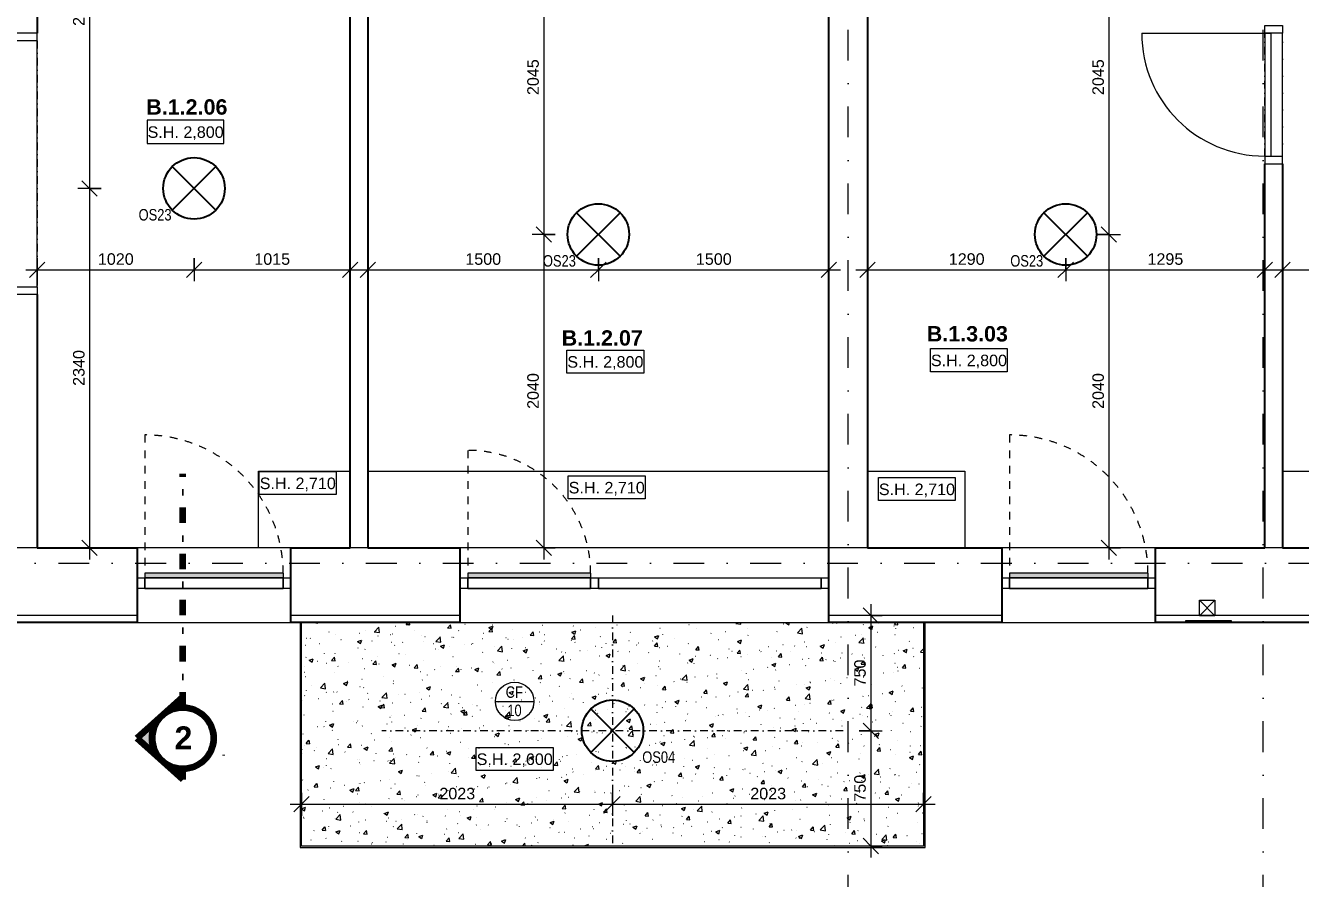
# Model space of a CAD drawing. Header units: millimetres. Extents: x -8169 to 42079, y -1655 to 57622.
# Drawn here: x 7219 to 15513, y 41901 to 47453 of the extents above; entities that cross this region are included whole.
import ezdxf

# ---------------------------------------------------------------- set-up
doc = ezdxf.new("R2010")
doc.units = ezdxf.units.MM
for name, pattern in [('ABMV_DashDot_2_2mm-S0_6mm', [110, 50, -30, 0, -30]), ('HA_Dash_2mm-S1mm', [100, 50, -50]), ('HA_DashDot_10mm-S3mm', [500, 200, -150, 0, -150]), ('HA_DashDot_2_2mm-S0_6mm', [110, 50, -30, 0, -30]), ('HA_DashDot_6mm-S2mm', [300, 100, -100, 0, -100])]:
    doc.linetypes.add(name, pattern=pattern)
for name, color, linetype, lineweight in [('-UNDERLAY_A-GENM-____-OTLN', 9, 'Continuous', 9), ('-UNDERLAY_A-GLAZ-CWMG-OTLN', 9, 'Continuous', 5), ('A-____-____-DIMS', 9, 'Continuous', 5), ('A-____-____-DIMS-50', 9, 'Continuous', 5), ('A-AREA-____-IDEN', 9, 'Continuous', 9), ('A-CLNG-____-IDEN', 9, 'Continuous', 9), ('A-CLNG-____-OTLN', 9, 'Continuous', 9), ('A-CLNG-____-PATT', 9, 'Continuous', 9), ('A-DETL-____-OTLN', 9, 'Continuous', 25), ('A-DOOR-____-MCUT', 9, 'HA_DashDot_2_2mm-S0_6mm', 9), ('A-DOOR-____-OTLN', 9, 'Continuous', 9), ('A-DOOR-FRAM-OTLN', 9, 'Continuous', 9), ('A-FLOR-____-OTLN', 9, 'Continuous', 9), ('A-GLAZ-CURT-MCUT', 9, 'Continuous', 5), ('A-GLAZ-CURT-OTLN', 9, 'Continuous', 5), ('A-GLAZ-CWMG-MCUT', 9, 'Continuous', 5), ('A-GLAZ-CWMG-OTLN', 9, 'Continuous', 5), ('A-WALL-____-MCUT', 9, 'Continuous', 25), ('A-WALL-____-OTLN', 9, 'Continuous', 9), ('E-LITE-EQPM-IDEN', 9, 'Continuous', 9), ('E-LITE-EQPM-OTLN', 9, 'Continuous', 9), ('G-____-____-DIMS', 9, 'Continuous', 5), ('G-____-____-SYMB', 9, 'Continuous', 5), ('I-WALL-____-MCUT', 9, 'Continuous', 25), ('I-WALL-____-OTLN', 9, 'Continuous', 9), ('M-HVAC-DUCT-OTLN', 9, 'Continuous', 9), ('S-GRID-____-OTLN', 9, 'Continuous', 5)]:
    doc.layers.add(name, color=color, linetype=linetype, lineweight=lineweight)
doc.styles.add('Arial_1', font='arial.ttf', dxfattribs={"height": 75})
doc.styles.add('Arial_2', font='arial.ttf', dxfattribs={"width": 0.8, "height": 75})
doc.styles.add('Arial_3', font='arial.ttf', dxfattribs={"height": 50})
doc.styles.add('Arial_B', font='arialbd.ttf', dxfattribs={"height": 100})
doc.styles.add('Arial_B_1', font='arialbd.ttf', dxfattribs={"height": 150})
doc.dimstyles.new('Inner_Dimensions', dxfattribs={"dimscale": 304.8, "dimtxt": 76.519455, "dimasz": 0.328084, "dimexe": 0.246063, "dimexo": 0.0625, "dimgap": 0.032808, "dimtad": 1, "dimdec": 0, "dimzin": 0, "dimdsep": 46, "dimtxsty": 'Arial_1', "dimblk1": 'OBLIQUE', "dimblk2": 'OBLIQUE', "dimsah": 1, "dimcen": 0.09, "dimdle": 0.246063, "dimazin": 0, "dimtfac": 1, "dimtdec": 4, "dimtix": 1, "dimtmove": 0, "dimatfit": 3, "dimfxl": 0.246063, "dimfxlon": 1, "dimtvp": 1, "dimtolj": 1, "dimtzin": 0, "dimlwd": 9, "dimlwe": 9, "dimarcsym": 2})

# ---------------------------------------------------------------- blocks, each defined once
blk = doc.blocks.new('Obdélníková příčel - 50x70mm EXT-1516068-DPS_B - 1NP')
at = {"layer": '-UNDERLAY_A-GLAZ-CWMG-OTLN'}
for p, q in [((-5929.3, 43787.7), (-5929.3, 43857.7)), ((-5929.3, 43857.7), (-5029.3, 43857.7)), ((-5029.3, 43857.7), (-5029.3, 43787.7)), ((-5929.3, 43787.7), (-5029.3, 43787.7))]:
    blk.add_line(p, q, dxfattribs=at)
blk = doc.blocks.new('Obdélníková příčel - 50x70mm EXT-1514294-DPS_B - 1NP')
at = {"layer": '-UNDERLAY_A-GLAZ-CWMG-OTLN'}
for p, q in [((-1604.3, 43787.7), (-1604.3, 43857.7)), ((-1604.3, 43857.7), (-154.3, 43857.7)), ((-154.3, 43857.7), (-154.3, 43787.7)), ((-1604.3, 43787.7), (-154.3, 43787.7))]:
    blk.add_line(p, q, dxfattribs=at)
blk = doc.blocks.new('Obdélníková příčel - 50x70mm EXT-1944710-DPS_B - 1NP')
at = {"layer": '-UNDERLAY_A-GLAZ-CWMG-OTLN'}
for p, q in [((-2454.3, 43787.7), (-2454.3, 43857.7)), ((-2454.3, 43857.7), (-1654.3, 43857.7)), ((-1654.3, 43857.7), (-1654.3, 43787.7)), ((-2454.3, 43787.7), (-1654.3, 43787.7))]:
    blk.add_line(p, q, dxfattribs=at)
blk = doc.blocks.new('TB_revizni dvirka 300x300 - TB_revizni dvirka 300x300-1879353-DPS_B - 1NP')
at = {"layer": '-UNDERLAY_A-GENM-____-OTLN'}
for p, q in [((150, 10), (-150, 10)), ((-150, 10), (-150, 0)), ((-150, 0), (150, 0)), ((150, 0), (150, 10))]:
    blk.add_line(p, q, dxfattribs=at)
blk = doc.blocks.new('HA_DR_Single_Swing_Solid - In_BJ_800x2100-2124336-DPS_B - 1NP')
at = {"layer": 'A-DOOR-____-MCUT'}
for p, q in [((-400, 57.5), (400, 57.5)), ((-400, -57.5), (400, -57.5))]:
    blk.add_line(p, q, dxfattribs=at)
at = {"layer": 'A-DOOR-____-OTLN', "lineweight": 5}
blk.add_line((400, 857.5), (400, 57.5), dxfattribs=at)
at = {"layer": 'A-DOOR-____-OTLN'}
for p, q in [((400, 57.5), (-400, 57.5)), ((-400, 57.5), (-400, 17.5)), ((400, 17.5), (-400, 17.5)), ((400, 57.5), (400, 17.5))]:
    blk.add_line(p, q, dxfattribs=at)
at = {"layer": 'A-DOOR-____-OTLN', "lineweight": 5}
blk.add_arc((400, 57.5), 800, 90, 180, dxfattribs=at)
at = {"layer": 'A-DOOR-FRAM-OTLN'}
for p, q in [((-450, 57.5), (-450, -57.5)), ((-400, 57.5), (-450, 57.5)), ((-400, 57.5), (-400, -57.5)), ((400, -57.5), (400, 57.5)), ((400, 57.5), (450, 57.5)), ((450, 57.5), (450, -57.5)), ((-450, -57.5), (-400, -57.5)), ((-400, -57.5), (400, -57.5)), ((450, -57.5), (400, -57.5))]:
    blk.add_line(p, q, dxfattribs=at)
blk = doc.blocks.new('HA_DR_Double_Swing_Solid - In_BJ_1600x2100_900-1670809-DPS_B - 1NP')
at = {"layer": 'A-DOOR-____-MCUT'}
for p, q in [((-800, 125), (800, 125)), ((-800, -125), (800, -125))]:
    blk.add_line(p, q, dxfattribs=at)
at = {"layer": 'A-DOOR-____-OTLN'}
for p, q in [((30, -77), (-30, -77)), ((-30, -85), (-30, -77)), ((-7.5, -77), (-7.5, -27.5)), ((-7.5, -27.5), (95, -27.5)), ((7.5, -42.5), (7.5, -77)), ((95, -42.5), (7.5, -42.5)), ((30, -85), (30, -77)), ((95, -42.5), (95, -27.5)), ((-800, -125), (-800, -85)), ((-800, -85), (-100, -85)), ((-800, -125), (-100, -125)), ((-100, -125), (-100, -85)), ((-100, -85), (-100, -125)), ((-100, -85), (800, -85)), ((-100, -125), (800, -125)), ((-30, -133), (-30, -125)), ((-30, -133), (30, -133)), ((-7.5, -182.5), (-7.5, -133)), ((7.5, -133), (7.5, -167.5)), ((30, -133), (30, -125)), ((800, -85), (800, -125)), ((95, -182.5), (-7.5, -182.5)), ((7.5, -167.5), (95, -167.5)), ((95, -182.5), (95, -167.5))]:
    blk.add_line(p, q, dxfattribs=at)
at = {"layer": 'A-DOOR-____-OTLN', "lineweight": 5}
for p, q in [((-193.8, -475), (-800, -125)), ((800, -1025), (800, -125))]:
    blk.add_line(p, q, dxfattribs=at)
for centre, radius, start, end in [((-800, -125), 700, 330, 360), ((800, -125), 900, 180, 270)]:
    blk.add_arc(centre, radius, start, end, dxfattribs=at)
at = {"layer": 'A-DOOR-____-OTLN'}
for points in [[(-7.5, -27.5), (-7.5, -27.5), (-7.4, -27.6), (-6.9, -28.1), (-6.5, -28.5), (-6.1, -28.9), (-5.6, -29.4), (-5.2, -29.8), (-4.6, -30.4), (-3.9, -31.1), (-3.3, -31.7), (-2.9, -32.1), (-2.4, -32.6), (-1.9, -33.1), (-1.5, -33.5), (-1, -34), (-0.5, -34.5), (0, -35), (0.5, -35.5), (1, -36), (1.5, -36.5), (1.9, -36.9), (2.4, -37.4), (2.9, -37.9), (3.3, -38.3), (3.8, -38.8), (4.2, -39.2), (4.7, -39.7), (5.2, -40.2), (5.6, -40.6), (6.1, -41.1), (6.5, -41.5), (6.9, -41.9), (7.4, -42.4), (7.5, -42.5), (7.5, -42.5)], [(7.5, -167.5), (7.5, -167.5), (7.4, -167.6), (6.9, -168.1), (6.5, -168.5), (6.1, -168.9), (5.6, -169.4), (5.2, -169.8), (4.6, -170.4), (3.9, -171.1), (3.3, -171.7), (2.9, -172.1), (2.4, -172.6), (1.9, -173.1), (1.5, -173.5), (1, -174), (0.5, -174.5), (0, -175), (-0.5, -175.5), (-1, -176), (-1.5, -176.5), (-1.9, -176.9), (-2.4, -177.4), (-2.9, -177.9), (-3.3, -178.3), (-3.8, -178.8), (-4.2, -179.2), (-4.7, -179.7), (-5.2, -180.2), (-5.6, -180.6), (-6.1, -181.1), (-6.5, -181.5), (-6.9, -181.9), (-7.4, -182.4), (-7.5, -182.5), (-7.5, -182.5)]]:
    blk.add_open_spline(points, degree=3, knots=[0, 0, 0, 0, 0.083333, 0.125, 0.166667, 0.208333, 0.229167, 0.25, 0.291667, 0.333333, 0.354167, 0.375, 0.395833, 0.416667, 0.4375, 0.458333, 0.479167, 0.5, 0.520833, 0.541667, 0.5625, 0.583333, 0.604167, 0.625, 0.645833, 0.666667, 0.6875, 0.708333, 0.75, 0.770833, 0.791667, 0.833333, 0.875, 0.916667, 1, 1, 1, 1], dxfattribs=at)
at = {"layer": 'A-DOOR-FRAM-OTLN'}
for p, q in [((-800, 125), (-850, 125)), ((-850, 125), (-850, -125)), ((800, 125), (-800, 125)), ((-800, 125), (-800, -125)), ((800, -125), (800, 125)), ((800, 125), (850, 125)), ((850, 125), (850, -125)), ((-850, -125), (-800, -125)), ((850, -125), (800, -125))]:
    blk.add_line(p, q, dxfattribs=at)
blk = doc.blocks.new('Obdélníková příčel - 50x70mm EXT-1516067-DPS_B - 1NP')
at = {"layer": 'A-GLAZ-CWMG-OTLN'}
blk.add_line((-5029.3, 43787.7), (-5929.3, 43787.7), dxfattribs=at)
blk = doc.blocks.new('Obdélníková příčel - 50x70mm EXT-1516296-DPS_B - 1NP')
at = {"layer": 'A-GLAZ-CWMG-MCUT'}
for p, q in [((0, 0), (-50, 0)), ((-50, 0), (-50, -70)), ((0, -70), (0, 0)), ((-50, -70), (0, -70))]:
    blk.add_line(p, q, dxfattribs=at)
blk = doc.blocks.new('ABMV_CW_Single_Swing_Generic - Ex_Glass_SKLOPNE-1553233-DPS_B - 1NP')
at = {"layer": 'A-DOOR-____-OTLN'}
blk.add_hatch(color=256, dxfattribs=at).paths.add_polyline_path([(-450, 0), (-450, -30), (450, -30), (450, 0), (45.1, 0)])
for p, q in [((-450, -15), (-450, 0)), ((-450, 0), (450, 0)), ((-450, -30), (-450, -15)), ((-450, -30), (450, -30)), ((450, -15), (450, 0)), ((450, -30), (450, -15))]:
    blk.add_line(p, q, dxfattribs=at)
at = {"layer": 'A-DOOR-____-OTLN', "linetype": 'HA_Dash_2mm-S1mm', "lineweight": 5}
for p in [(-450, -30), (450, -930)]:
    blk.add_line(p, (450, -30), dxfattribs=at)
blk.add_arc((450, -30), 900, 180, 270, dxfattribs=at)
blk = doc.blocks.new('Obdélníková příčel - 50x70mm EXT-1516295-DPS_B - 1NP')
at = {"layer": 'A-GLAZ-CWMG-MCUT'}
for p, q in [((25, 0), (-25, 0)), ((-25, 0), (-25, -70)), ((25, -70), (25, 0)), ((-25, -70), (25, -70))]:
    blk.add_line(p, q, dxfattribs=at)
blk = doc.blocks.new('Systémový panel - Sklo-1518049-DPS_B - 1NP')
at = {"layer": 'A-GLAZ-CURT-MCUT'}
for p, q in [((-725, 0), (-725, 70)), ((-725, 70), (725, 70)), ((725, 0), (-725, 0)), ((725, 70), (725, 0))]:
    blk.add_line(p, q, dxfattribs=at)
blk = doc.blocks.new('Obdélníková příčel - 50x70mm EXT-1944709-DPS_B - 1NP')
at = {"layer": 'A-GLAZ-CWMG-OTLN'}
blk.add_line((-1654.3, 43787.7), (-2454.3, 43787.7), dxfattribs=at)
blk = doc.blocks.new('Obdélníková příčel - 50x70mm EXT-1518050-DPS_B - 1NP')
at = {"layer": 'A-GLAZ-CWMG-MCUT'}
for p, q in [((-50, 0), (0, 0)), ((-50, -70), (-50, 0)), ((0, 0), (0, -70)), ((0, -70), (-50, -70))]:
    blk.add_line(p, q, dxfattribs=at)
blk = doc.blocks.new('ABMV_CW_Single_Swing_Generic - Ex_Glass_SKLOPNE-1944711-DPS_B - 1NP')
at = {"layer": 'A-DOOR-____-OTLN'}
blk.add_hatch(color=256, dxfattribs=at).paths.add_polyline_path([(-400, 0), (-400, -30), (400, -30), (400, 0), (376.4, 0)])
for p, q in [((-400, -15), (-400, 0)), ((-400, 0), (400, 0)), ((-400, -30), (-400, -15)), ((-400, -30), (400, -30)), ((400, -15), (400, 0)), ((400, -30), (400, -15))]:
    blk.add_line(p, q, dxfattribs=at)
at = {"layer": 'A-DOOR-____-OTLN', "linetype": 'HA_Dash_2mm-S1mm', "lineweight": 5}
for p in [(-400, -30), (400, -830)]:
    blk.add_line(p, (400, -30), dxfattribs=at)
blk.add_arc((400, -30), 800, 180, 270, dxfattribs=at)
blk = doc.blocks.new('HA_LF_GenericSymbol - OS23_pokoje-1609971-DPS_B - 1NP')
at = {"layer": 'E-LITE-EQPM-OTLN', "color": 11, "lineweight": 25}
for p, q in [((141.4, 141.4), (-141.4, -141.4)), ((-141.4, 141.4), (141.4, -141.4))]:
    blk.add_line(p, q, dxfattribs=at)
blk.add_circle((0, 0), 200, dxfattribs=at)
blk = doc.blocks.new('HA_LF_GenericSymbol - OS04_venkovni-1994763-DPS_B - 1NP')
at = {"layer": 'E-LITE-EQPM-OTLN', "color": 11, "lineweight": 25}
for p, q in [((141.4, 141.4), (-141.4, -141.4)), ((-141.4, 141.4), (141.4, -141.4))]:
    blk.add_line(p, q, dxfattribs=at)
blk.add_circle((0, 0), 200, dxfattribs=at)
blk = doc.blocks.new('DIMBLOCK17-DPS_B - 1NP')
at = {"layer": 'A-____-____-DIMS-50', "lineweight": 9}
for p, q in [((7295.7, 45937.9), (7295.7, 45787.9)), ((7295.7, 45862.9), (7295.7, 45937.9)), ((7295.7, 45862.9), (7345.7, 45912.9)), ((8315.7, 45937.9), (8315.7, 45787.9)), ((8315.7, 45862.9), (8315.7, 45937.9)), ((8315.7, 45862.9), (8365.7, 45912.9)), ((7220.7, 45862.9), (8315.7, 45862.9)), ((7295.7, 45862.9), (7245.7, 45812.9)), ((8315.7, 45862.9), (8265.7, 45812.9))]:
    blk.add_line(p, q, dxfattribs=at)
at = {"layer": 'A-____-____-DIMS-50', "color": 0, "lineweight": 9, "insert": (7690.3, 45970.2), "char_height": 75, "width": 276.883, "attachment_point": 1, "line_spacing_factor": 0.941778, "style": 'Arial_1'}
blk.add_mtext('1020', dxfattribs=at)
blk = doc.blocks.new('_Oblique')
at = {"color": 0, "linetype": 'ByBlock', "lineweight": -2}
blk.add_line((-0.5, -0.5), (0.5, 0.5), dxfattribs=at)
blk = doc.blocks.new('DIMBLOCK18-DPS_B - 1NP')
at = {"layer": 'A-____-____-DIMS-50', "lineweight": 9}
for p, q in [((8315.7, 45937.9), (8315.7, 45787.9)), ((8315.7, 45862.9), (8315.7, 45937.9)), ((8315.7, 45862.9), (8365.7, 45912.9)), ((9330.7, 45937.9), (9330.7, 45787.9)), ((9330.7, 45862.9), (9330.7, 45937.9)), ((9330.7, 45862.9), (9380.7, 45912.9)), ((8315.7, 45862.9), (8265.7, 45812.9)), ((8315.7, 45862.9), (9405.7, 45862.9)), ((9330.7, 45862.9), (9280.7, 45812.9))]:
    blk.add_line(p, q, dxfattribs=at)
at = {"layer": 'A-____-____-DIMS-50', "color": 0, "lineweight": 9, "insert": (8707.8, 45970.2), "char_height": 75, "width": 276.883, "attachment_point": 1, "line_spacing_factor": 0.941778, "style": 'Arial_1'}
blk.add_mtext('1015', dxfattribs=at)
blk = doc.blocks.new('DIMBLOCK19-DPS_B - 1NP')
at = {"layer": 'A-____-____-DIMS-50', "lineweight": 9}
for p, q in [((9445.7, 45937.9), (9445.7, 45787.9)), ((9445.7, 45862.9), (9445.7, 45937.9)), ((9445.7, 45862.9), (9495.7, 45912.9)), ((10945.7, 45937.9), (10945.7, 45787.9)), ((10945.7, 45862.9), (10945.7, 45937.9)), ((10945.7, 45862.9), (10995.7, 45912.9)), ((9370.7, 45862.9), (10945.7, 45862.9)), ((9445.7, 45862.9), (9395.7, 45812.9)), ((10945.7, 45862.9), (10895.7, 45812.9))]:
    blk.add_line(p, q, dxfattribs=at)
at = {"layer": 'A-____-____-DIMS-50', "color": 0, "lineweight": 9, "insert": (10080.3, 45970.2), "char_height": 75, "width": 276.883, "attachment_point": 1, "line_spacing_factor": 0.941778, "style": 'Arial_1'}
blk.add_mtext('1500', dxfattribs=at)
blk = doc.blocks.new('DIMBLOCK20-DPS_B - 1NP')
at = {"layer": 'A-____-____-DIMS-50', "lineweight": 9}
for p, q in [((10945.7, 45937.9), (10945.7, 45787.9)), ((10945.7, 45862.9), (10945.7, 45937.9)), ((10945.7, 45862.9), (10995.7, 45912.9)), ((12445.7, 45937.9), (12445.7, 45787.9)), ((12445.7, 45862.9), (12445.7, 45937.9)), ((12445.7, 45862.9), (12495.7, 45912.9)), ((10945.7, 45862.9), (10895.7, 45812.9)), ((10945.7, 45862.9), (12520.7, 45862.9)), ((12445.7, 45862.9), (12395.7, 45812.9))]:
    blk.add_line(p, q, dxfattribs=at)
at = {"layer": 'A-____-____-DIMS-50', "color": 0, "lineweight": 9, "insert": (11580.3, 45970.2), "char_height": 75, "width": 276.883, "attachment_point": 1, "line_spacing_factor": 0.941778, "style": 'Arial_1'}
blk.add_mtext('1500', dxfattribs=at)
blk = doc.blocks.new('DIMBLOCK21-DPS_B - 1NP')
at = {"layer": 'A-____-____-DIMS-50', "lineweight": 9}
for p, q in [((12695.7, 45937.9), (12695.7, 45787.9)), ((12695.7, 45862.9), (12695.7, 45937.9)), ((12695.7, 45862.9), (12745.7, 45912.9)), ((13985.7, 45937.9), (13985.7, 45787.9)), ((13985.7, 45862.9), (13985.7, 45937.9)), ((13985.7, 45862.9), (14035.7, 45912.9)), ((12620.7, 45862.9), (13985.7, 45862.9)), ((12695.7, 45862.9), (12645.7, 45812.9)), ((13985.7, 45862.9), (13935.7, 45812.9))]:
    blk.add_line(p, q, dxfattribs=at)
at = {"layer": 'A-____-____-DIMS-50', "color": 0, "lineweight": 9, "insert": (13225.3, 45970.2), "char_height": 75, "width": 276.883, "attachment_point": 1, "line_spacing_factor": 0.941778, "style": 'Arial_1'}
blk.add_mtext('1290', dxfattribs=at)
blk = doc.blocks.new('DIMBLOCK22-DPS_B - 1NP')
at = {"layer": 'A-____-____-DIMS-50', "lineweight": 9}
for p, q in [((13985.7, 45937.9), (13985.7, 45787.9)), ((13985.7, 45862.9), (13985.7, 45937.9)), ((13985.7, 45862.9), (14035.7, 45912.9)), ((15280.7, 45937.9), (15280.7, 45787.9)), ((15280.7, 45862.9), (15280.7, 45937.9)), ((15280.7, 45862.9), (15330.7, 45912.9)), ((13985.7, 45862.9), (13935.7, 45812.9)), ((13985.7, 45862.9), (15355.7, 45862.9)), ((15280.7, 45862.9), (15230.7, 45812.9))]:
    blk.add_line(p, q, dxfattribs=at)
at = {"layer": 'A-____-____-DIMS-50', "color": 0, "lineweight": 9, "insert": (14517.8, 45970.2), "char_height": 75, "width": 276.883, "attachment_point": 1, "line_spacing_factor": 0.941778, "style": 'Arial_1'}
blk.add_mtext('1295', dxfattribs=at)
blk = doc.blocks.new('DIMBLOCK23-DPS_B - 1NP')
at = {"layer": 'A-____-____-DIMS-50', "lineweight": 9}
for p, q in [((15395.7, 45937.9), (15395.7, 45787.9)), ((15395.7, 45862.9), (15395.7, 45937.9)), ((15395.7, 45862.9), (15445.7, 45912.9)), ((18060.7, 45937.9), (18060.7, 45787.9)), ((18060.7, 45862.9), (18060.7, 45937.9)), ((18060.7, 45862.9), (18110.7, 45912.9)), ((15320.7, 45862.9), (18060.7, 45862.9)), ((15395.7, 45862.9), (15345.7, 45812.9)), ((18060.7, 45862.9), (18010.7, 45812.9))]:
    blk.add_line(p, q, dxfattribs=at)
at = {"layer": 'A-____-____-DIMS-50', "color": 0, "lineweight": 9, "insert": (16612.8, 45970.2), "char_height": 75, "width": 276.883, "attachment_point": 1, "line_spacing_factor": 0.941778, "style": 'Arial_1'}
blk.add_mtext('2665', dxfattribs=at)
blk = doc.blocks.new('DIMBLOCK105-DPS_B - 1NP')
at = {"layer": 'A-____-____-DIMS-50', "lineweight": 9}
for p, q in [((14266.4, 48137.7), (14216.4, 48187.7)), ((14266.4, 48212.7), (14266.4, 46092.7)), ((14341.4, 48137.7), (14191.4, 48137.7)), ((14266.4, 48137.7), (14316.4, 48087.7)), ((14266.4, 48137.7), (14341.4, 48137.7)), ((14266.4, 46092.7), (14216.4, 46142.7)), ((14191.4, 46092.7), (14341.4, 46092.7)), ((14266.4, 46092.7), (14191.4, 46092.7)), ((14266.4, 46092.7), (14316.4, 46042.7))]:
    blk.add_line(p, q, dxfattribs=at)
at = {"layer": 'A-____-____-DIMS-50', "color": 0, "lineweight": 9, "insert": (14159.1, 46999.9), "char_height": 75, "width": 276.883, "attachment_point": 1, "rotation": 90, "line_spacing_factor": 0.941778, "style": 'Arial_1'}
blk.add_mtext('2045', dxfattribs=at)
blk = doc.blocks.new('DIMBLOCK106-DPS_B - 1NP')
at = {"layer": 'A-____-____-DIMS-50', "lineweight": 9}
for p, q in [((14266.4, 46092.7), (14216.4, 46142.7)), ((14191.4, 46092.7), (14341.4, 46092.7)), ((14266.4, 46092.7), (14191.4, 46092.7)), ((14266.4, 46092.7), (14266.4, 43977.7)), ((14266.4, 46092.7), (14316.4, 46042.7)), ((14341.4, 44052.7), (14191.4, 44052.7)), ((14266.4, 44052.7), (14216.4, 44102.7)), ((14266.4, 44052.7), (14316.4, 44002.7)), ((14266.4, 44052.7), (14341.4, 44052.7))]:
    blk.add_line(p, q, dxfattribs=at)
at = {"layer": 'A-____-____-DIMS-50', "color": 0, "lineweight": 9, "insert": (14159.1, 44957.4), "char_height": 75, "width": 276.883, "attachment_point": 1, "rotation": 90, "line_spacing_factor": 0.941778, "style": 'Arial_1'}
blk.add_mtext('2040', dxfattribs=at)
blk = doc.blocks.new('DIMBLOCK107-DPS_B - 1NP')
at = {"layer": 'A-____-____-DIMS-50', "lineweight": 9}
for p, q in [((10590.7, 48137.7), (10540.7, 48187.7)), ((10590.7, 48212.7), (10590.7, 46092.7)), ((10665.7, 48137.7), (10515.7, 48137.7)), ((10590.7, 48137.7), (10640.7, 48087.7)), ((10590.7, 48137.7), (10665.7, 48137.7)), ((10590.7, 46092.7), (10540.7, 46142.7)), ((10665.7, 46092.7), (10515.7, 46092.7)), ((10590.7, 46092.7), (10640.7, 46042.7)), ((10590.7, 46092.7), (10665.7, 46092.7))]:
    blk.add_line(p, q, dxfattribs=at)
at = {"layer": 'A-____-____-DIMS-50', "color": 0, "lineweight": 9, "insert": (10483.3, 46999.9), "char_height": 75, "width": 276.883, "attachment_point": 1, "rotation": 90, "line_spacing_factor": 0.941778, "style": 'Arial_1'}
blk.add_mtext('2045', dxfattribs=at)
blk = doc.blocks.new('DIMBLOCK108-DPS_B - 1NP')
at = {"layer": 'A-____-____-DIMS-50', "lineweight": 9}
for p, q in [((10590.7, 46092.7), (10540.7, 46142.7)), ((10665.7, 46092.7), (10515.7, 46092.7)), ((10590.7, 46092.7), (10590.7, 43977.7)), ((10590.7, 46092.7), (10640.7, 46042.7)), ((10590.7, 46092.7), (10665.7, 46092.7)), ((10665.7, 44052.7), (10515.7, 44052.7)), ((10590.7, 44052.7), (10540.7, 44102.7)), ((10590.7, 44052.7), (10640.7, 44002.7)), ((10590.7, 44052.7), (10665.7, 44052.7))]:
    blk.add_line(p, q, dxfattribs=at)
at = {"layer": 'A-____-____-DIMS-50', "color": 0, "lineweight": 9, "insert": (10483.3, 44957.4), "char_height": 75, "width": 276.883, "attachment_point": 1, "rotation": 90, "line_spacing_factor": 0.941778, "style": 'Arial_1'}
blk.add_mtext('2040', dxfattribs=at)
blk = doc.blocks.new('DIMBLOCK109-DPS_B - 1NP')
at = {"layer": 'A-____-____-DIMS-50', "lineweight": 9}
for p, q in [((7635.8, 48737.7), (7585.8, 48787.7)), ((7635.8, 48812.7), (7635.8, 46392.7)), ((7710.8, 48737.7), (7560.8, 48737.7)), ((7635.8, 48737.7), (7685.8, 48687.7)), ((7635.8, 48737.7), (7710.8, 48737.7)), ((7710.8, 46392.7), (7560.8, 46392.7)), ((7635.8, 46392.7), (7585.8, 46442.7)), ((7635.8, 46392.7), (7685.8, 46342.7)), ((7635.8, 46392.7), (7710.8, 46392.7))]:
    blk.add_line(p, q, dxfattribs=at)
at = {"layer": 'A-____-____-DIMS-50', "color": 0, "lineweight": 9, "insert": (7528.5, 47449.9), "char_height": 75, "width": 276.883, "attachment_point": 1, "rotation": 90, "line_spacing_factor": 0.941778, "style": 'Arial_1'}
blk.add_mtext('2345', dxfattribs=at)
blk = doc.blocks.new('DIMBLOCK110-DPS_B - 1NP')
at = {"layer": 'A-____-____-DIMS-50', "lineweight": 9}
for p, q in [((7710.8, 46392.7), (7560.8, 46392.7)), ((7635.8, 46392.7), (7585.8, 46442.7)), ((7635.8, 46392.7), (7635.8, 43977.7)), ((7635.8, 46392.7), (7685.8, 46342.7)), ((7635.8, 46392.7), (7710.8, 46392.7)), ((7710.8, 44052.7), (7560.8, 44052.7)), ((7635.8, 44052.7), (7585.8, 44102.7)), ((7635.8, 44052.7), (7685.8, 44002.7)), ((7635.8, 44052.7), (7710.8, 44052.7))]:
    blk.add_line(p, q, dxfattribs=at)
at = {"layer": 'A-____-____-DIMS-50', "color": 0, "lineweight": 9, "insert": (7528.5, 45107.4), "char_height": 75, "width": 276.883, "attachment_point": 1, "rotation": 90, "line_spacing_factor": 0.941778, "style": 'Arial_1'}
blk.add_mtext('2340', dxfattribs=at)
blk = doc.blocks.new('Section - With Sheet Number-366786-DPS_B - 1NP')
at = {"layer": 'G-____-____-SYMB'}
h = blk.add_hatch(color=256, dxfattribs=at)
edge = h.paths.add_edge_path()
edge.add_line((1.37, 0), (0, 0))
edge.add_arc((-4, 0), 4, 0, 180)
edge.add_line((-8, 0), (-9.37, 0))
edge.add_line((-9.37, 0), (-4, 6))
edge.add_line((-4, 6), (1.37, 0))
at = {"layer": 'G-____-____-SYMB', "lineweight": 100}
for p, q in [((-4, 6), (-9.37, 0)), ((1.37, 0), (-4, 6)), ((-9.37, 0), (-8, 0)), ((0, 0), (1.37, 0))]:
    blk.add_line(p, q, dxfattribs=at)
blk.add_circle((-4, 0), 4, dxfattribs=at)
blk.add_arc((-4, 0), 4, 0, 180, dxfattribs=at)
blk = doc.blocks.new('DIMBLOCK148-DPS_B - 1NP')
at = {"layer": 'A-____-____-DIMS-50', "lineweight": 9}
for p, q in [((8940.7, 42384.2), (11038.2, 42384.2)), ((9015.7, 42384.2), (8965.7, 42334.2)), ((9015.7, 42459.2), (9015.7, 42309.2)), ((9015.7, 42384.2), (9015.7, 42459.2)), ((9015.7, 42384.2), (9065.7, 42434.2)), ((11038.2, 42384.2), (10988.2, 42334.2)), ((11038.2, 42459.2), (11038.2, 42309.2)), ((11038.2, 42384.2), (11038.2, 42459.2)), ((11038.2, 42384.2), (11088.2, 42434.2))]:
    blk.add_line(p, q, dxfattribs=at)
at = {"layer": 'A-____-____-DIMS-50', "color": 0, "lineweight": 9, "insert": (9911.6, 42491.6), "char_height": 75, "width": 276.883, "attachment_point": 1, "line_spacing_factor": 0.941778, "style": 'Arial_1'}
blk.add_mtext('2023', dxfattribs=at)
blk = doc.blocks.new('DIMBLOCK149-DPS_B - 1NP')
at = {"layer": 'A-____-____-DIMS-50', "lineweight": 9}
for p, q in [((11038.2, 42384.2), (10988.2, 42334.2)), ((11038.2, 42459.2), (11038.2, 42309.2)), ((11038.2, 42384.2), (11038.2, 42459.2)), ((11038.2, 42384.2), (11088.2, 42434.2)), ((11038.2, 42384.2), (13135.7, 42384.2)), ((13060.7, 42384.2), (13010.7, 42334.2)), ((13060.7, 42459.2), (13060.7, 42309.2)), ((13060.7, 42384.2), (13060.7, 42459.2)), ((13060.7, 42384.2), (13110.7, 42434.2))]:
    blk.add_line(p, q, dxfattribs=at)
at = {"layer": 'A-____-____-DIMS-50', "color": 0, "lineweight": 9, "insert": (11934.1, 42491.6), "char_height": 75, "width": 276.883, "attachment_point": 1, "line_spacing_factor": 0.941778, "style": 'Arial_1'}
blk.add_mtext('2023', dxfattribs=at)
blk = doc.blocks.new('DIMBLOCK150-DPS_B - 1NP')
at = {"layer": 'A-____-____-DIMS-50', "lineweight": 9}
for p, q in [((12717.3, 43612.7), (12667.3, 43662.7)), ((12717.3, 43687.7), (12717.3, 42863)), ((12792.3, 43612.7), (12642.3, 43612.7)), ((12717.3, 43612.7), (12767.3, 43562.7)), ((12717.3, 43612.7), (12792.3, 43612.7)), ((12717.3, 42863), (12667.3, 42913)), ((12642.3, 42863), (12792.3, 42863)), ((12717.3, 42863), (12642.3, 42863)), ((12717.3, 42863), (12767.3, 42813))]:
    blk.add_line(p, q, dxfattribs=at)
at = {"layer": 'A-____-____-DIMS-50', "color": 0, "lineweight": 9, "insert": (12610, 43151.3), "char_height": 75, "width": 207.662, "attachment_point": 1, "rotation": 90, "line_spacing_factor": 0.941778, "style": 'Arial_1'}
blk.add_mtext('750', dxfattribs=at)
blk = doc.blocks.new('DIMBLOCK151-DPS_B - 1NP')
at = {"layer": 'A-____-____-DIMS-50', "lineweight": 9}
for p, q in [((12717.3, 42863), (12667.3, 42913)), ((12642.3, 42863), (12792.3, 42863)), ((12717.3, 42863), (12642.3, 42863)), ((12717.3, 42863), (12717.3, 42037.7)), ((12717.3, 42863), (12767.3, 42813)), ((12717.3, 42112.7), (12667.3, 42162.7)), ((12792.3, 42112.7), (12642.3, 42112.7)), ((12717.3, 42112.7), (12767.3, 42062.7)), ((12717.3, 42112.7), (12792.3, 42112.7))]:
    blk.add_line(p, q, dxfattribs=at)
at = {"layer": 'A-____-____-DIMS-50', "color": 0, "lineweight": 9, "insert": (12610, 42401.3), "char_height": 75, "width": 207.662, "attachment_point": 1, "rotation": 90, "line_spacing_factor": 0.941778, "style": 'Arial_1'}
blk.add_mtext('750', dxfattribs=at)
blk = doc.blocks.new('Spot Elevations - Generic-448778-DPS_B - 1NP')
at = {"layer": 'G-____-____-DIMS', "lineweight": 9}
for p, q in [((-5, 0), (-5, 3)), ((-5, 3), (5, 3)), ((5, 3), (5, 0)), ((5, 0), (-5, 0))]:
    blk.add_line(p, q, dxfattribs=at)
blk = doc.blocks.new('HA_Tag_Ceiling - Group _ Type Mark-1728985-DPS_B - 1NP')
at = {"layer": 'A-CLNG-____-IDEN'}
blk.add_line((-2.5, 0), (2.5, 0), dxfattribs=at)
blk.add_circle((0, 0), 2.5, dxfattribs=at)

msp = doc.modelspace()

# ---------------------------------------------------------------- hatches: boundary and pattern name
at = {"layer": 'A-CLNG-____-PATT', "lineweight": 5}
h = msp.add_hatch(dxfattribs=at)
h.set_pattern_fill('FP_4', color=256, style=0, pattern_type=2)
h.set_pattern_definition([(50, (0, 0), (268.9728, -23.5317), [28.125, -309.375]), (355, (0, 0), (-52.0318, 282.0722), [22.5, -247.5]), (100.451, (22.41, -1.96), (216.9426, 258.5382), [23.903, -262.928]), (46.184, (0, 75), (400.2152, -62.0716), [42.188, -464.063]), (96.636, (33.35, 69.83), (350.496, 365.297), [35.854, -394.392]), (351.184, (0, 75), (350.4995, 365.2935), [33.75, -371.25]), (21, (37.5, 56.25), (223.8405, -150.9819), [28.125, -309.375]), (326, (37.5, 56.25), (91.2433, 271.9314), [22.5, -247.5]), (71.451, (56.15, 43.67), (315.084, 120.9468), [23.903, -262.928]), (37.5, (0, 0), (4.56065, 124.8351), [1.676, -242.824, 1.676, -249.574, -248.437]), (37.5, (0, 0), (4.56065, 124.8351), [-495.75, 1.676, -246.761]), (7.5, (0, 0), (98.6505, 147.90482), [1.676, -141.574, 1.676, -237.199, -94.687]), (7.5, (0, 0), (98.6505, 147.90482), [-382.125, 1.676, -93.011]), (327.5, (-83.62, 0), (200.183, -8.4578), [1.676, -92.074, 1.676, -290.824, -388.125]), (327.5, (-83.62, 0), (200.183, -8.4578), [-386.25, 1.676, -386.449]), (317.5, (-121.12, 0), (218.69444, 37.5397), [1.676, -120.199, 1.676, -192.574, -275.625]), (317.5, (-121.12, 0), (218.69444, 37.5397), [-316.125, 1.676, -273.949])])
h.paths.add_polyline_path([(9015.7, 42112.7), (13060.7, 42112.7), (13060.7, 43567.7), (9015.7, 43567.7), (9015.7, 43508.9)])

# ---------------------------------------------------------------- linework, layer by layer
at = {"layer": 'A-CLNG-____-OTLN'}
for p, q in [((9015.7, 42112.7), (9015.7, 43567.7)), ((13060.7, 43567.7), (13060.7, 42112.7)), ((13060.7, 42112.7), (9015.7, 42112.7))]:
    msp.add_line(p, q, dxfattribs=at)
at = {"layer": 'A-DETL-____-OTLN', "linetype": 'ABMV_DashDot_2_2mm-S0_6mm', "lineweight": 5}
for p, q in [((11038.2, 43612.7), (11038.2, 42112.7)), ((12538.2, 42863), (9538.2, 42863))]:
    msp.add_line(p, q, dxfattribs=at)
at = {"layer": 'A-FLOR-____-OTLN'}
for p, q in [((8735.7, 44052.7), (8735.7, 44552.7)), ((8735.7, 44552.7), (9330.7, 44552.7)), ((9445.7, 44552.7), (12445.7, 44552.7)), ((12695.7, 44552.7), (13330.7, 44552.7)), ((13330.7, 44552.7), (13330.7, 44052.7)), ((15395.7, 44552.7), (18330.7, 44552.7))]:
    msp.add_line(p, q, dxfattribs=at)
at = {"layer": 'A-WALL-____-MCUT', "lineweight": 9}
for p, q in [((7295.7, 44052.7), (7045.7, 44052.7)), ((9445.7, 44052.7), (9330.7, 44052.7)), ((12695.7, 44052.7), (12445.7, 44052.7)), ((15395.7, 44052.7), (15280.7, 44052.7)), ((7945.7, 43612.7), (6395.7, 43612.7)), ((10045.7, 43612.7), (8945.7, 43612.7)), ((13570.7, 43612.7), (12445.7, 43612.7)), ((16445.7, 43612.7), (14570.7, 43612.7))]:
    msp.add_line(p, q, dxfattribs=at)
at = {"layer": 'A-WALL-____-MCUT'}
for p, q in [((7295.7, 44052.7), (7945.7, 44052.7)), ((7945.7, 44052.7), (7945.7, 43567.7)), ((8945.7, 44052.7), (9330.7, 44052.7)), ((8945.7, 43567.7), (8945.7, 44052.7)), ((9445.7, 44052.7), (10045.7, 44052.7)), ((10045.7, 44052.7), (10045.7, 43567.7)), ((12445.7, 43567.7), (12445.7, 44052.7)), ((12695.7, 44052.7), (13570.7, 44052.7)), ((13570.7, 44052.7), (13570.7, 43567.7)), ((14570.7, 44052.7), (15280.7, 44052.7)), ((14570.7, 43567.7), (14570.7, 44052.7)), ((15395.7, 44052.7), (16445.7, 44052.7)), ((7945.7, 43567.7), (6395.7, 43567.7)), ((10045.7, 43567.7), (8945.7, 43567.7)), ((13570.7, 43567.7), (12445.7, 43567.7)), ((16445.7, 43567.7), (14570.7, 43567.7))]:
    msp.add_line(p, q, dxfattribs=at)
at = {"layer": 'A-WALL-____-OTLN'}
for p, q in [((8945.7, 44052.7), (7945.7, 44052.7)), ((12445.7, 44052.7), (10045.7, 44052.7)), ((14570.7, 44052.7), (13570.7, 44052.7)), ((7945.7, 43567.7), (8945.7, 43567.7)), ((10045.7, 43567.7), (12445.7, 43567.7)), ((13570.7, 43567.7), (14570.7, 43567.7))]:
    msp.add_line(p, q, dxfattribs=at)
at = {"layer": 'G-____-____-SYMB', "linetype": 'HA_DashDot_6mm-S2mm', "lineweight": 100}
msp.add_line((8242.7, 43014.5), (8242.7, 44534.8), dxfattribs=at)
at = {"layer": 'I-WALL-____-MCUT'}
for p, q in [((7295.7, 48737.7), (7295.7, 47402.7)), ((9330.7, 44052.7), (9330.7, 48737.7)), ((9445.7, 48737.7), (9445.7, 44052.7)), ((12445.7, 44052.7), (12445.7, 48137.7)), ((12695.7, 48137.7), (12695.7, 44052.7)), ((15280.7, 44052.7), (15280.7, 46552.7)), ((15395.7, 46552.7), (15395.7, 44052.7)), ((7295.7, 45702.7), (7295.7, 44052.7))]:
    msp.add_line(p, q, dxfattribs=at)
at = {"layer": 'I-WALL-____-OTLN'}
for p, q in [((9005.7, 43567.7), (9005.7, 42102.7)), ((13070.7, 42102.7), (13070.7, 43567.7)), ((9005.7, 42102.7), (13070.7, 42102.7))]:
    msp.add_line(p, q, dxfattribs=at)
at = {"layer": 'M-HVAC-DUCT-OTLN', "lineweight": 5}
for p, q in [((14955.7, 43611.8), (14855.7, 43711.8)), ((14955.7, 43711.8), (14855.7, 43611.8)), ((14855.7, 43711.8), (14955.7, 43711.8)), ((14855.7, 43611.8), (14855.7, 43711.8)), ((14955.7, 43711.8), (14955.7, 43611.8)), ((14955.7, 43611.8), (14855.7, 43611.8))]:
    msp.add_line(p, q, dxfattribs=at)
at = {"layer": 'S-GRID-____-OTLN', "linetype": 'HA_DashDot_10mm-S3mm', "lineweight": 9}
for p, q in [((12570.7, 38723.5), (12570.7, 56022.4)), ((15270.7, 38723.5), (15270.7, 56022.4)), ((-6569.3, 43952.7), (20509.1, 43952.7))]:
    msp.add_line(p, q, dxfattribs=at)

# ---------------------------------------------------------------- block references
at = {"layer": '-UNDERLAY_A-GENM-____-OTLN'}
msp.add_blockref('TB_revizni dvirka 300x300 - TB_revizni dvirka 300x300-1879353-DPS_B - 1NP', (14914.1, 43567.7), dxfattribs=at)
at = {"layer": '-UNDERLAY_A-GLAZ-CWMG-OTLN'}
for name, p in [('Obdélníková příčel - 50x70mm EXT-1516068-DPS_B - 1NP', (13925, 0)), ('Obdélníková příčel - 50x70mm EXT-1944710-DPS_B - 1NP', (12550, 0)), ('Obdélníková příčel - 50x70mm EXT-1514294-DPS_B - 1NP', (12550, 0)), ('Obdélníková příčel - 50x70mm EXT-1516068-DPS_B - 1NP', (19550, 0))]:
    msp.add_blockref(name, p, dxfattribs=at)
at = {"layer": 'A-CLNG-____-IDEN', "xscale": 49.99999999999998, "yscale": 49.99999999999998, "zscale": 49.99999999999998}
msp.add_blockref('HA_Tag_Ceiling - Group _ Type Mark-1728985-DPS_B - 1NP', (10401.4, 43053.9), dxfattribs=at)
at = {"layer": 'A-DOOR-____-OTLN'}
for name, p, rotation in [('HA_DR_Single_Swing_Solid - In_BJ_800x2100-2124336-DPS_B - 1NP', (15338.2, 47002.7), 89.99999999999982), ('HA_DR_Double_Swing_Solid - In_BJ_1600x2100_900-1670809-DPS_B - 1NP', (7170.7, 46552.7), 269.9999999999998), ('ABMV_CW_Single_Swing_Generic - Ex_Glass_SKLOPNE-1553233-DPS_B - 1NP', (8445.7, 43857.7), 180), ('ABMV_CW_Single_Swing_Generic - Ex_Glass_SKLOPNE-1553233-DPS_B - 1NP', (14070.7, 43857.7), 180), ('ABMV_CW_Single_Swing_Generic - Ex_Glass_SKLOPNE-1944711-DPS_B - 1NP', (10495.7, 43857.7), 180)]:
    msp.add_blockref(name, p, dxfattribs=dict(at, rotation=rotation))
at = {"layer": 'A-GLAZ-CURT-OTLN', "rotation": 180}
msp.add_blockref('Systémový panel - Sklo-1518049-DPS_B - 1NP', (11670.7, 43857.7), dxfattribs=at)
at = {"layer": 'A-GLAZ-CWMG-OTLN', "extrusion": (0, 0, -1)}
for name, p in [('Obdélníková příčel - 50x70mm EXT-1516296-DPS_B - 1NP', (-7945.7, 43857.7)), ('Obdélníková příčel - 50x70mm EXT-1516295-DPS_B - 1NP', (-8920.7, 43857.7)), ('Obdélníková příčel - 50x70mm EXT-1516296-DPS_B - 1NP', (-10045.7, 43857.7)), ('Obdélníková příčel - 50x70mm EXT-1516295-DPS_B - 1NP', (-10920.7, 43857.7)), ('Obdélníková příčel - 50x70mm EXT-1516296-DPS_B - 1NP', (-13570.7, 43857.7)), ('Obdélníková příčel - 50x70mm EXT-1516295-DPS_B - 1NP', (-14545.7, 43857.7))]:
    msp.add_blockref(name, p, dxfattribs=at)
at = {"layer": 'A-GLAZ-CWMG-OTLN'}
for name, p in [('Obdélníková příčel - 50x70mm EXT-1518050-DPS_B - 1NP', (12445.7, 43857.7)), ('Obdélníková příčel - 50x70mm EXT-1516067-DPS_B - 1NP', (13925, 0)), ('Obdélníková příčel - 50x70mm EXT-1944709-DPS_B - 1NP', (12550, 0)), ('Obdélníková příčel - 50x70mm EXT-1516067-DPS_B - 1NP', (19550, 0))]:
    msp.add_blockref(name, p, dxfattribs=at)
at = {"layer": 'E-LITE-EQPM-OTLN', "color": 11, "lineweight": 25}
for name, p in [('HA_LF_GenericSymbol - OS23_pokoje-1609971-DPS_B - 1NP', (8315.7, 46392.7)), ('HA_LF_GenericSymbol - OS23_pokoje-1609971-DPS_B - 1NP', (10945.7, 46092.7)), ('HA_LF_GenericSymbol - OS23_pokoje-1609971-DPS_B - 1NP', (13985.7, 46092.7)), ('HA_LF_GenericSymbol - OS04_venkovni-1994763-DPS_B - 1NP', (11038.2, 42863))]:
    msp.add_blockref(name, p, dxfattribs=at)
at = {"layer": 'G-____-____-DIMS', "lineweight": 9, "extrusion": (0, 0, -1), "xscale": 49.99999999999998, "yscale": 49.99999999999998, "zscale": 49.99999999999998}
msp.add_blockref('Spot Elevations - Generic-448778-DPS_B - 1NP', (-8260.3, 46685.5), dxfattribs=at)
at = {"layer": 'G-____-____-DIMS', "lineweight": 9, "xscale": 49.99999999999998, "yscale": 49.99999999999998, "zscale": 49.99999999999998}
for p in [(10990.7, 45189.9), (13355.9, 45199.5), (8989.8, 44399.5), (10999.4, 44371.5), (13017.2, 44360.6), (10400.9, 42604.3)]:
    msp.add_blockref('Spot Elevations - Generic-448778-DPS_B - 1NP', p, dxfattribs=at)
at = {"layer": 'G-____-____-SYMB', "lineweight": 100, "xscale": 49.99999999999998, "yscale": 49.99999999999998, "zscale": 49.99999999999998, "rotation": 90}
msp.add_blockref('Section - With Sheet Number-366786-DPS_B - 1NP', (8242.7, 43014.5), dxfattribs=at)

# ---------------------------------------------------------------- texts
at = {"layer": 'A-AREA-____-IDEN', "lineweight": 5, "char_height": 100, "width": 653.375, "attachment_point": 1, "style": 'Arial_B'}
for s, insert in [('B.1.2.06', (8004.9, 46972.4)), ('B.1.2.07', (10707.2, 45469.2)), ('B.1.3.03', (13081.9, 45496.4))]:
    msp.add_mtext(s, dxfattribs=dict(at, insert=insert))
at = {"layer": 'A-CLNG-____-IDEN', "lineweight": 5, "char_height": 75, "attachment_point": 1, "style": 'Arial_2'}
for s, insert, width in [('CF', (10343, 43152), 137.89), ('10', (10353.6, 43032.9), 115.443)]:
    msp.add_mtext(s, dxfattribs=dict(at, insert=insert, width=width))
at = {"layer": 'E-LITE-EQPM-IDEN', "lineweight": 5, "char_height": 75, "width": 262.953, "attachment_point": 1, "style": 'Arial_2'}
for s, insert in [('OS23', (7955.3, 46258.4)), ('OS23', (10585.3, 45958.4)), ('OS23', (13625.3, 45958.4)), ('OS04', (11231.4, 42728.7))]:
    msp.add_mtext(s, dxfattribs=dict(at, insert=insert))
at = {"layer": 'G-____-____-DIMS', "lineweight": 9, "char_height": 75, "width": 592.246, "attachment_point": 1, "line_spacing_factor": 0.941778, "style": 'Arial_1'}
for s, insert in [('S.H. 2,800', (8013.5, 46796.4)), ('S.H. 2,800', (10744, 45300.8)), ('S.H. 2,800', (13109.1, 45310.4)), ('S.H. 2,710', (8743, 44510.4)), ('S.H. 2,710', (10752.6, 44482.4)), ('S.H. 2,710', (12770.5, 44471.5)), ('S.H. 2,600', (10154.2, 42715.2))]:
    msp.add_mtext(s, dxfattribs=dict(at, insert=insert))
at = {"layer": 'G-____-____-SYMB', "attachment_point": 1}
for s, insert, char_height, width, style in [('\\fArial|b1|i0|c0|p34|;2', (8188.6, 42891.2), 150, 144.304, 'Arial_B_1'), ('-', (8496.2, 42734.2), 50, 28.059, 'Arial_3')]:
    msp.add_mtext(s, dxfattribs=dict(at, insert=insert, char_height=char_height, width=width, style=style))

# ---------------------------------------------------------------- dimensions: what is measured, and where the dimension line sits
at = {"layer": 'A-____-____-DIMS', "lineweight": 9}
for base, p1, p2, override, picture, middle in [((7635.8, 46392.7), (7710.8, 48737.7), (7710.8, 46392.7), {"dimpost": '<>', "dimfxl": 2345}, 'DIMBLOCK109-DPS_B - 1NP', (7587.5, 47565.2)), ((10590.7, 46092.7), (10665.7, 48137.7), (10665.7, 46092.7), {"dimpost": '<>', "dimfxl": 2045}, 'DIMBLOCK107-DPS_B - 1NP', (10542.4, 47115.2)), ((14266.4, 46092.7), (14341.4, 48137.7), (14191.4, 46092.7), {"dimpost": '<>', "dimfxl": 2050.493843}, 'DIMBLOCK105-DPS_B - 1NP', (14218.1, 47115.2)), ((7635.8, 44052.7), (7710.8, 46392.7), (7710.8, 44052.7), {"dimpost": '<>', "dimfxl": 2340}, 'DIMBLOCK110-DPS_B - 1NP', (7587.5, 45222.7)), ((10590.7, 44052.7), (10665.7, 46092.7), (10665.7, 44052.7), {"dimpost": '<>', "dimfxl": 2040}, 'DIMBLOCK108-DPS_B - 1NP', (10542.4, 45072.7)), ((14266.4, 44052.7), (14191.4, 46092.7), (14341.4, 44052.7), {"dimpost": '<>', "dimfxl": 2045.507272}, 'DIMBLOCK106-DPS_B - 1NP', (14218.1, 45072.7)), ((12717.3, 42863), (12792.3, 43612.7), (12642.3, 42863), {"dimpost": '<>', "dimfxl": 764.565938}, 'DIMBLOCK150-DPS_B - 1NP', (12669, 43237.9)), ((12717.3, 42112.7), (12642.3, 42863), (12792.3, 42112.7), {"dimpost": '<>', "dimfxl": 765.139921}, 'DIMBLOCK151-DPS_B - 1NP', (12669, 42487.9))]:
    dim = msp.add_linear_dim(base=base, p1=p1, p2=p2, angle=90, dimstyle='Inner_Dimensions', override=override, dxfattribs=at)
    dim.commit()
    dim.dimension.update_dxf_attribs({"geometry": picture, "text_midpoint": middle})
for base, p1, p2, override, picture, middle in [((8315.7, 45862.9), (7295.7, 45937.9), (8315.7, 45937.9), {"dimpost": '<>', "dimfxl": 1020}, 'DIMBLOCK17-DPS_B - 1NP', (7805.7, 45911.1)), ((9330.7, 45862.9), (8315.7, 45937.9), (9330.7, 45937.9), {"dimpost": '<>', "dimfxl": 1015}, 'DIMBLOCK18-DPS_B - 1NP', (8823.2, 45911.1)), ((10945.7, 45862.9), (9445.7, 45937.9), (10945.7, 45937.9), {"dimpost": '<>', "dimfxl": 1500}, 'DIMBLOCK19-DPS_B - 1NP', (10195.7, 45911.1)), ((12445.7, 45862.9), (10945.7, 45937.9), (12445.7, 45937.9), {"dimpost": '<>', "dimfxl": 1500}, 'DIMBLOCK20-DPS_B - 1NP', (11695.7, 45911.1)), ((13985.7, 45862.9), (12695.7, 45937.9), (13985.7, 45937.9), {"dimpost": '<>', "dimfxl": 1290}, 'DIMBLOCK21-DPS_B - 1NP', (13340.7, 45911.1)), ((15280.7, 45862.9), (13985.7, 45937.9), (15280.7, 45937.9), {"dimpost": '<>', "dimfxl": 1295}, 'DIMBLOCK22-DPS_B - 1NP', (14633.2, 45911.1)), ((18060.7, 45862.9), (15395.7, 45937.9), (18060.7, 45937.9), {"dimpost": '<>', "dimfxl": 2665}, 'DIMBLOCK23-DPS_B - 1NP', (16728.2, 45911.1)), ((11038.189912, 42384.2077643), (9015.689912, 42459.2077643), (11038.189912, 42459.2077643), {"dimpost": '<>', "dimfxl": 2022.5}, 'DIMBLOCK148-DPS_B - 1NP', (10026.939912, 42432.5263184)), ((13060.689912, 42384.2077643), (11038.189912, 42459.2077643), (13060.689912, 42459.2077643), {"dimpost": '<>', "dimfxl": 2022.5}, 'DIMBLOCK149-DPS_B - 1NP', (12049.439912, 42432.5263184))]:
    dim = msp.add_linear_dim(base=base, p1=p1, p2=p2, dimstyle='Inner_Dimensions', override=override, dxfattribs=at)
    dim.commit()
    dim.dimension.update_dxf_attribs({"geometry": picture, "text_midpoint": middle})

doc.saveas('drawing.dxf')
